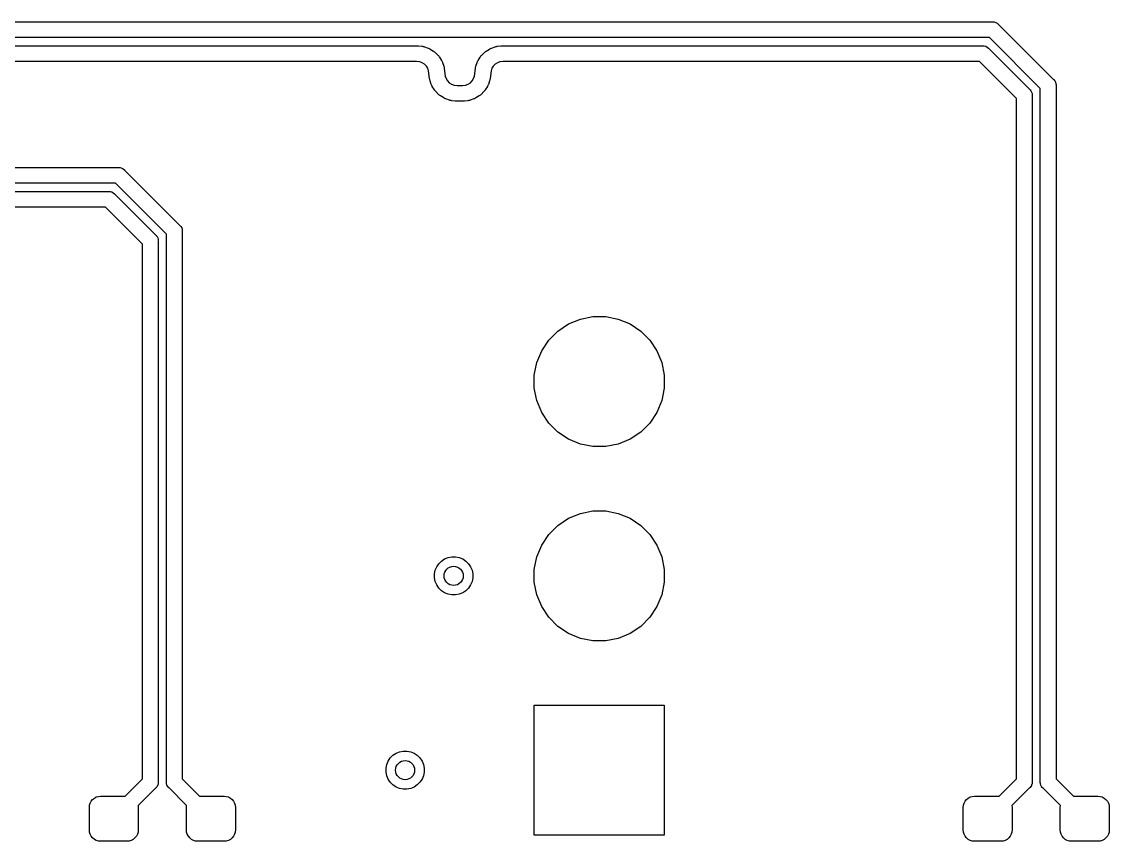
# Model space of a CAD drawing. Extents: x 4.56 to 9.01, y -5.14 to -1.86.
# Drawn here: x 6.853 to 7.413, y -2.587 to -2.165 of the extents above; entities that cross this region are included whole.
import ezdxf

# ---------------------------------------------------------------- set-up
doc = ezdxf.new("R2010")
doc.units = 0
doc.header["$MEASUREMENT"] = 0
doc.layers.add('BLACK', color=7, linetype='CONTINUOUS')

msp = doc.modelspace()

# ---------------------------------------------------------------- linework, layer by layer
at = {"layer": 'BLACK', "linetype": 'CONTINUOUS'}
for p, q in [((6.20424, -2.16477), (7.35235, -2.16477)), ((7.35235, -2.16477), (7.35255, -2.16475)), ((7.35255, -2.16475), (7.35275, -2.16477)), ((7.35275, -2.16477), (7.35275, -2.16477)), ((7.35275, -2.16477), (7.35335, -2.16483)), ((7.35335, -2.16483), (7.35412, -2.16506)), ((7.35412, -2.16506), (7.35482, -2.16544)), ((7.35482, -2.16544), (7.35545, -2.16595)), ((7.35545, -2.16595), (7.35557, -2.1661)), ((7.35557, -2.1661), (7.3839, -2.19443)), ((6.19914, -2.17708), (7.05578, -2.17708)), ((7.35086, -2.17292), (6.20275, -2.17292)), ((7.05578, -2.17708), (7.05581, -2.17708)), ((7.05581, -2.17708), (7.05618, -2.17708)), ((7.05618, -2.17708), (7.05636, -2.17708)), ((7.05636, -2.17708), (7.05639, -2.17709)), ((7.05639, -2.17709), (7.05641, -2.17709)), ((7.05641, -2.17709), (7.05658, -2.1771)), ((7.05658, -2.1771), (7.05696, -2.17714)), ((7.05696, -2.17714), (7.05698, -2.17715)), ((7.05698, -2.17715), (7.05874, -2.17735)), ((7.05874, -2.17735), (7.059, -2.17736)), ((7.059, -2.17736), (7.05934, -2.17744)), ((7.05934, -2.17744), (7.05967, -2.17751)), ((7.05967, -2.17751), (7.05991, -2.17761)), ((7.05991, -2.17761), (7.0618, -2.17827)), ((7.0618, -2.17827), (7.06205, -2.17834)), ((7.06205, -2.17834), (7.06235, -2.1785)), ((7.094, -2.1785), (7.09431, -2.17834)), ((7.09431, -2.17834), (7.09456, -2.17827)), ((7.09456, -2.17827), (7.09645, -2.17761)), ((7.09645, -2.17761), (7.09668, -2.17751)), ((7.09668, -2.17751), (7.09702, -2.17744)), ((7.09702, -2.17744), (7.09735, -2.17736)), ((7.09735, -2.17736), (7.09761, -2.17735)), ((7.09761, -2.17735), (7.09937, -2.17715)), ((7.09937, -2.17715), (7.0994, -2.17714)), ((7.0994, -2.17714), (7.09977, -2.1771)), ((7.09977, -2.1771), (7.09994, -2.17709)), ((7.09994, -2.17709), (7.09997, -2.17709)), ((7.09997, -2.17709), (7.1, -2.17708)), ((7.1, -2.17708), (7.10017, -2.17708)), ((7.10017, -2.17708), (7.10054, -2.17708)), ((7.10054, -2.17708), (7.10057, -2.17708)), ((7.10057, -2.17708), (7.34725, -2.17708)), ((7.34725, -2.17708), (7.34745, -2.17706)), ((7.34745, -2.17706), (7.34765, -2.17708)), ((7.34765, -2.17708), (7.34765, -2.17708)), ((7.34765, -2.17708), (7.34825, -2.17714)), ((7.34825, -2.17714), (7.34902, -2.17737)), ((7.34902, -2.17737), (7.34972, -2.17775)), ((7.34972, -2.17775), (7.35034, -2.17826)), ((7.35034, -2.17826), (7.35047, -2.17842)), ((7.35047, -2.17842), (7.37158, -2.19953)), ((7.37708, -2.19914), (7.35086, -2.17292)), ((7.06235, -2.1785), (7.06267, -2.17864)), ((7.06267, -2.17864), (7.06287, -2.17879)), ((7.06287, -2.17879), (7.06457, -2.17986)), ((7.06457, -2.17986), (7.0648, -2.17998)), ((7.0648, -2.17998), (7.06506, -2.1802)), ((7.06506, -2.1802), (7.06533, -2.18041)), ((7.06533, -2.18041), (7.0655, -2.1806)), ((7.0655, -2.1806), (7.06692, -2.18202)), ((7.06692, -2.18202), (7.06711, -2.18219)), ((7.06711, -2.18219), (7.06732, -2.18246)), ((7.06732, -2.18246), (7.06754, -2.18273)), ((7.06754, -2.18273), (7.06766, -2.18295)), ((7.06766, -2.18295), (7.06873, -2.18465)), ((7.08762, -2.18465), (7.08869, -2.18295)), ((7.08869, -2.18295), (7.08881, -2.18273)), ((7.08881, -2.18273), (7.08903, -2.18246)), ((7.08903, -2.18246), (7.08924, -2.18219)), ((7.08924, -2.18219), (7.08944, -2.18202)), ((7.08944, -2.18202), (7.09085, -2.1806)), ((7.09085, -2.1806), (7.09102, -2.18041)), ((7.09102, -2.18041), (7.09129, -2.1802)), ((7.09129, -2.1802), (7.09156, -2.17998)), ((7.09156, -2.17998), (7.09178, -2.17986)), ((7.09178, -2.17986), (7.09348, -2.17879)), ((7.09348, -2.17879), (7.09369, -2.17864)), ((7.09369, -2.17864), (7.094, -2.1785)), ((7.05593, -2.18523), (6.19765, -2.18523)), ((7.05752, -2.18541), (7.05593, -2.18523)), ((7.05881, -2.18586), (7.05752, -2.18541)), ((7.05997, -2.18659), (7.05881, -2.18586)), ((7.06093, -2.18756), (7.05997, -2.18659)), ((7.06166, -2.18872), (7.06093, -2.18756)), ((7.06211, -2.19001), (7.06166, -2.18872)), ((7.06873, -2.18465), (7.06888, -2.18486)), ((7.06888, -2.18486), (7.06903, -2.18517)), ((7.06903, -2.18517), (7.06918, -2.18548)), ((7.06918, -2.18548), (7.06925, -2.18573)), ((7.06925, -2.18573), (7.06991, -2.18761)), ((7.06991, -2.18761), (7.07001, -2.18785)), ((7.07001, -2.18785), (7.07008, -2.18819)), ((7.07008, -2.18819), (7.07016, -2.18852)), ((7.07016, -2.18852), (7.07017, -2.18878)), ((7.07017, -2.18878), (7.07062, -2.19273)), ((7.08573, -2.19273), (7.08618, -2.18878)), ((7.08618, -2.18878), (7.08619, -2.18852)), ((7.08619, -2.18852), (7.08627, -2.18819)), ((7.08627, -2.18819), (7.08634, -2.18785)), ((7.08634, -2.18785), (7.08645, -2.18761)), ((7.08645, -2.18761), (7.08711, -2.18573)), ((7.08711, -2.18573), (7.08717, -2.18548)), ((7.08717, -2.18548), (7.08733, -2.18517)), ((7.08733, -2.18517), (7.08747, -2.18486)), ((7.08747, -2.18486), (7.08762, -2.18465)), ((7.09469, -2.18872), (7.09424, -2.19001)), ((7.09542, -2.18756), (7.09469, -2.18872)), ((7.09639, -2.18659), (7.09542, -2.18756)), ((7.09755, -2.18586), (7.09639, -2.18659)), ((7.09884, -2.18541), (7.09755, -2.18586)), ((7.10043, -2.18523), (7.09884, -2.18541)), ((7.34576, -2.18523), (7.10043, -2.18523)), ((7.36477, -2.20424), (7.34576, -2.18523)), ((7.06256, -2.19395), (7.06211, -2.19001)), ((7.06257, -2.19421), (7.06256, -2.19395)), ((7.06265, -2.19454), (7.06257, -2.19421)), ((7.06272, -2.19488), (7.06265, -2.19454)), ((7.06282, -2.19512), (7.06272, -2.19488)), ((7.06348, -2.19701), (7.06282, -2.19512)), ((7.07062, -2.19273), (7.07107, -2.19402)), ((7.07107, -2.19402), (7.0718, -2.19517)), ((7.0718, -2.19517), (7.07277, -2.19614)), ((7.08359, -2.19614), (7.08455, -2.19517)), ((7.08455, -2.19517), (7.08528, -2.19402)), ((7.08528, -2.19402), (7.08573, -2.19273)), ((7.09353, -2.19512), (7.09287, -2.19701)), ((7.09363, -2.19488), (7.09353, -2.19512)), ((7.0937, -2.19455), (7.09363, -2.19488)), ((7.09379, -2.19421), (7.0937, -2.19455)), ((7.0938, -2.19395), (7.09379, -2.19421)), ((7.09424, -2.19001), (7.0938, -2.19395)), ((7.3839, -2.19443), (7.38405, -2.19455)), ((7.38405, -2.19455), (7.38456, -2.19518)), ((7.38456, -2.19518), (7.38494, -2.19588)), ((7.06355, -2.19726), (7.06348, -2.19701)), ((7.06371, -2.19756), (7.06355, -2.19726)), ((7.06385, -2.19788), (7.06371, -2.19756)), ((7.064, -2.19808), (7.06385, -2.19788)), ((7.06507, -2.19978), (7.064, -2.19808)), ((7.06519, -2.20001), (7.06507, -2.19978)), ((7.06541, -2.20027), (7.06519, -2.20001)), ((7.06562, -2.20054), (7.06541, -2.20027)), ((7.06581, -2.20071), (7.06562, -2.20054)), ((7.06723, -2.20213), (7.06581, -2.20071)), ((7.07277, -2.19614), (7.07392, -2.19687)), ((7.07392, -2.19687), (7.07522, -2.19732)), ((7.07522, -2.19732), (7.0768, -2.1975)), ((7.0768, -2.1975), (7.07955, -2.1975)), ((7.07955, -2.1975), (7.08114, -2.19732)), ((7.08114, -2.19732), (7.08243, -2.19687)), ((7.08243, -2.19687), (7.08359, -2.19614)), ((7.09054, -2.20071), (7.08913, -2.20213)), ((7.09074, -2.20054), (7.09054, -2.20071)), ((7.09095, -2.20027), (7.09074, -2.20054)), ((7.09116, -2.20001), (7.09095, -2.20027)), ((7.09129, -2.19978), (7.09116, -2.20001)), ((7.09235, -2.19808), (7.09129, -2.19978)), ((7.0925, -2.19788), (7.09235, -2.19808)), ((7.09265, -2.19756), (7.0925, -2.19788)), ((7.0928, -2.19726), (7.09265, -2.19756)), ((7.09287, -2.19701), (7.0928, -2.19726)), ((7.37158, -2.19953), (7.37174, -2.19966)), ((7.37174, -2.19966), (7.37187, -2.19981)), ((7.37187, -2.19981), (7.37187, -2.19981)), ((7.37187, -2.19981), (7.37225, -2.20028)), ((7.37225, -2.20028), (7.37245, -2.20065)), ((7.37245, -2.20065), (7.37263, -2.20098)), ((7.37708, -2.55596), (7.37708, -2.19914)), ((7.38494, -2.19588), (7.38517, -2.19665)), ((7.38517, -2.19665), (7.38523, -2.19725)), ((7.38523, -2.19725), (7.38523, -2.19725)), ((7.38523, -2.19725), (7.38525, -2.19745)), ((7.38525, -2.19745), (7.38523, -2.19765)), ((7.38523, -2.19765), (7.38523, -2.55447)), ((7.0674, -2.20232), (7.06723, -2.20213)), ((7.06767, -2.20253), (7.0674, -2.20232)), ((7.06794, -2.20275), (7.06767, -2.20253)), ((7.06816, -2.20287), (7.06794, -2.20275)), ((7.06986, -2.20394), (7.06816, -2.20287)), ((7.07007, -2.20409), (7.06986, -2.20394)), ((7.07038, -2.20423), (7.07007, -2.20409)), ((7.07069, -2.20439), (7.07038, -2.20423)), ((7.07093, -2.20446), (7.07069, -2.20439)), ((7.07282, -2.20512), (7.07093, -2.20446)), ((7.07306, -2.20522), (7.07282, -2.20512)), ((7.0734, -2.20529), (7.07306, -2.20522)), ((7.07373, -2.20537), (7.0734, -2.20529)), ((7.07399, -2.20538), (7.07373, -2.20537)), ((7.07575, -2.20558), (7.07399, -2.20538)), ((7.07578, -2.20559), (7.07575, -2.20558)), ((7.07615, -2.20563), (7.07578, -2.20559)), ((7.07632, -2.20565), (7.07615, -2.20563)), ((7.07635, -2.20565), (7.07632, -2.20565)), ((7.07637, -2.20565), (7.07635, -2.20565)), ((7.07655, -2.20565), (7.07637, -2.20565)), ((7.07692, -2.20565), (7.07655, -2.20565)), ((7.07695, -2.20565), (7.07692, -2.20565)), ((7.07941, -2.20565), (7.07695, -2.20565)), ((7.07943, -2.20565), (7.07941, -2.20565)), ((7.0798, -2.20565), (7.07943, -2.20565)), ((7.07998, -2.20565), (7.0798, -2.20565)), ((7.08001, -2.20565), (7.07998, -2.20565)), ((7.08004, -2.20565), (7.08001, -2.20565)), ((7.08021, -2.20563), (7.08004, -2.20565)), ((7.08058, -2.20559), (7.08021, -2.20563)), ((7.08061, -2.20558), (7.08058, -2.20559)), ((7.08236, -2.20538), (7.08061, -2.20558)), ((7.08262, -2.20537), (7.08236, -2.20538)), ((7.08296, -2.20529), (7.08262, -2.20537)), ((7.08329, -2.20522), (7.08296, -2.20529)), ((7.08353, -2.20512), (7.08329, -2.20522)), ((7.08542, -2.20446), (7.08353, -2.20512)), ((7.08567, -2.20439), (7.08542, -2.20446)), ((7.08598, -2.20424), (7.08567, -2.20439)), ((7.08629, -2.20409), (7.08598, -2.20424)), ((7.0865, -2.20394), (7.08629, -2.20409)), ((7.08819, -2.20287), (7.0865, -2.20394)), ((7.08842, -2.20275), (7.08819, -2.20287)), ((7.08868, -2.20253), (7.08842, -2.20275)), ((7.08896, -2.20232), (7.08868, -2.20253)), ((7.08913, -2.20213), (7.08896, -2.20232)), ((7.36477, -2.55447), (7.36477, -2.20424)), ((7.37263, -2.20098), (7.37286, -2.20175)), ((7.37286, -2.20175), (7.37292, -2.20235)), ((7.37292, -2.20235), (7.37292, -2.20235)), ((7.37292, -2.20235), (7.37294, -2.20255)), ((7.37294, -2.20255), (7.37292, -2.20275)), ((7.37292, -2.20275), (7.37292, -2.55596)), ((5.97924, -2.23977), (6.90235, -2.23977)), ((6.90235, -2.23977), (6.90255, -2.23975)), ((6.90255, -2.23975), (6.90275, -2.23977)), ((6.90275, -2.23977), (6.90275, -2.23977)), ((6.90275, -2.23977), (6.90335, -2.23983)), ((6.90335, -2.23983), (6.90412, -2.24006)), ((6.90412, -2.24006), (6.90482, -2.24044)), ((6.90482, -2.24044), (6.90545, -2.24095)), ((6.90545, -2.24095), (6.90557, -2.2411)), ((6.90557, -2.2411), (6.9339, -2.26943)), ((6.90086, -2.24792), (5.97775, -2.24792)), ((6.92708, -2.27414), (6.90086, -2.24792)), ((6.46326, -2.25208), (6.89725, -2.25208)), ((6.89725, -2.25208), (6.89745, -2.25206)), ((6.89745, -2.25206), (6.89765, -2.25208)), ((6.89765, -2.25208), (6.89765, -2.25208)), ((6.89765, -2.25208), (6.89825, -2.25214)), ((6.89825, -2.25214), (6.89902, -2.25237)), ((6.89902, -2.25237), (6.89972, -2.25275)), ((6.89972, -2.25275), (6.90034, -2.25326)), ((6.90034, -2.25326), (6.90047, -2.25342)), ((6.90047, -2.25342), (6.92158, -2.27453)), ((6.89576, -2.26023), (6.46311, -2.26023)), ((6.91477, -2.27924), (6.89576, -2.26023)), ((6.9339, -2.26943), (6.93405, -2.26955)), ((6.93405, -2.26955), (6.93456, -2.27018)), ((6.93456, -2.27018), (6.93494, -2.27088)), ((6.93494, -2.27088), (6.93517, -2.27165)), ((6.93517, -2.27165), (6.93523, -2.27225)), ((6.93523, -2.27225), (6.93523, -2.27225)), ((6.93523, -2.27225), (6.93525, -2.27245)), ((6.93525, -2.27245), (6.93523, -2.27265)), ((6.93523, -2.27265), (6.93523, -2.55447)), ((6.91477, -2.55447), (6.91477, -2.27924)), ((6.92158, -2.27453), (6.92174, -2.27466)), ((6.92174, -2.27466), (6.92187, -2.27481)), ((6.92187, -2.27481), (6.92187, -2.27481)), ((6.92187, -2.27481), (6.92225, -2.27528)), ((6.92225, -2.27528), (6.92245, -2.27565)), ((6.92245, -2.27565), (6.92263, -2.27598)), ((6.92263, -2.27598), (6.92286, -2.27675)), ((6.92286, -2.27675), (6.92292, -2.27735)), ((6.92292, -2.27735), (6.92292, -2.27735)), ((6.92292, -2.27735), (6.92294, -2.27755)), ((6.92294, -2.27755), (6.92292, -2.27775)), ((6.92292, -2.27775), (6.92292, -2.55596)), ((6.92708, -2.55596), (6.92708, -2.27414)), ((7.13415, -2.32034), (7.14024, -2.31782)), ((7.14024, -2.31782), (7.1467, -2.31654)), ((7.1467, -2.31654), (7.1533, -2.31654)), ((7.1533, -2.31654), (7.15976, -2.31782)), ((7.15976, -2.31782), (7.16585, -2.32034)), ((7.12401, -2.32867), (7.12867, -2.32401)), ((7.12867, -2.32401), (7.13415, -2.32034)), ((7.16585, -2.32034), (7.17133, -2.32401)), ((7.17133, -2.32401), (7.17599, -2.32867)), ((7.12034, -2.33415), (7.12401, -2.32867)), ((7.17599, -2.32867), (7.17966, -2.33415)), ((7.11782, -2.34024), (7.12034, -2.33415)), ((7.17966, -2.33415), (7.18218, -2.34024)), ((7.11654, -2.3467), (7.11782, -2.34024)), ((7.18218, -2.34024), (7.18346, -2.3467)), ((7.11654, -2.3533), (7.11654, -2.3467)), ((7.18346, -2.3467), (7.18346, -2.3533)), ((7.11782, -2.35976), (7.11654, -2.3533)), ((7.18346, -2.3533), (7.18218, -2.35976)), ((7.12034, -2.36585), (7.11782, -2.35976)), ((7.18218, -2.35976), (7.17966, -2.36585)), ((7.12401, -2.37133), (7.12034, -2.36585)), ((7.17966, -2.36585), (7.17599, -2.37133)), ((7.12867, -2.37599), (7.12401, -2.37133)), ((7.17599, -2.37133), (7.17133, -2.37599)), ((7.13415, -2.37966), (7.12867, -2.37599)), ((7.14024, -2.38218), (7.13415, -2.37966)), ((7.16585, -2.37966), (7.15976, -2.38218)), ((7.17133, -2.37599), (7.16585, -2.37966)), ((7.1467, -2.38346), (7.14024, -2.38218)), ((7.1533, -2.38346), (7.1467, -2.38346)), ((7.15976, -2.38218), (7.1533, -2.38346)), ((7.13415, -2.42034), (7.14024, -2.41782)), ((7.14024, -2.41782), (7.1467, -2.41654)), ((7.1467, -2.41654), (7.1533, -2.41654)), ((7.1533, -2.41654), (7.15976, -2.41782)), ((7.15976, -2.41782), (7.16585, -2.42034)), ((7.12401, -2.42867), (7.12867, -2.42401)), ((7.12867, -2.42401), (7.13415, -2.42034)), ((7.16585, -2.42034), (7.17133, -2.42401)), ((7.17133, -2.42401), (7.17599, -2.42867)), ((7.12034, -2.43415), (7.12401, -2.42867)), ((7.17599, -2.42867), (7.17966, -2.43415)), ((7.11782, -2.44024), (7.12034, -2.43415)), ((7.17966, -2.43415), (7.18218, -2.44024)), ((7.06873, -2.44235), (7.07034, -2.44128)), ((7.07034, -2.44128), (7.07213, -2.44054)), ((7.07213, -2.44054), (7.07403, -2.44016)), ((7.07403, -2.44016), (7.07597, -2.44016)), ((7.07597, -2.44016), (7.07787, -2.44054)), ((7.07787, -2.44054), (7.07966, -2.44128)), ((7.07966, -2.44128), (7.08127, -2.44235)), ((7.11654, -2.4467), (7.11782, -2.44024)), ((7.18218, -2.44024), (7.18346, -2.4467)), ((7.06516, -2.44903), (7.06554, -2.44713)), ((7.06554, -2.44713), (7.06628, -2.44534)), ((7.06628, -2.44534), (7.06735, -2.44373)), ((7.06735, -2.44373), (7.06873, -2.44235)), ((7.08127, -2.44235), (7.08265, -2.44373)), ((7.08265, -2.44373), (7.08372, -2.44534)), ((7.08372, -2.44534), (7.08446, -2.44713)), ((7.08446, -2.44713), (7.08484, -2.44903)), ((7.11654, -2.4533), (7.11654, -2.4467)), ((7.18346, -2.4467), (7.18346, -2.4533)), ((7.06516, -2.45097), (7.06516, -2.44903)), ((7.06554, -2.45287), (7.06516, -2.45097)), ((7.08484, -2.45097), (7.08446, -2.45287)), ((7.08484, -2.44903), (7.08484, -2.45097)), ((7.06628, -2.45466), (7.06554, -2.45287)), ((7.06735, -2.45627), (7.06628, -2.45466)), ((7.06873, -2.45765), (7.06735, -2.45627)), ((7.07034, -2.45872), (7.06873, -2.45765)), ((7.08127, -2.45765), (7.07966, -2.45872)), ((7.08265, -2.45627), (7.08127, -2.45765)), ((7.08372, -2.45466), (7.08265, -2.45627)), ((7.08446, -2.45287), (7.08372, -2.45466)), ((7.11782, -2.45976), (7.11654, -2.4533)), ((7.18346, -2.4533), (7.18218, -2.45976)), ((7.07213, -2.45946), (7.07034, -2.45872)), ((7.07403, -2.45984), (7.07213, -2.45946)), ((7.07597, -2.45984), (7.07403, -2.45984)), ((7.07787, -2.45946), (7.07597, -2.45984)), ((7.07966, -2.45872), (7.07787, -2.45946)), ((7.12034, -2.46585), (7.11782, -2.45976)), ((7.18218, -2.45976), (7.17966, -2.46585)), ((7.12401, -2.47133), (7.12034, -2.46585)), ((7.17966, -2.46585), (7.17599, -2.47133)), ((7.12867, -2.47599), (7.12401, -2.47133)), ((7.17599, -2.47133), (7.17133, -2.47599)), ((7.13415, -2.47966), (7.12867, -2.47599)), ((7.14024, -2.48218), (7.13415, -2.47966)), ((7.16585, -2.47966), (7.15976, -2.48218)), ((7.17133, -2.47599), (7.16585, -2.47966)), ((7.1467, -2.48346), (7.14024, -2.48218)), ((7.1533, -2.48346), (7.1467, -2.48346)), ((7.15976, -2.48218), (7.1533, -2.48346)), ((7.11654, -2.58346), (7.11654, -2.51654)), ((7.11654, -2.51654), (7.18346, -2.51654)), ((7.18346, -2.51654), (7.18346, -2.58346)), ((7.04235, -2.54373), (7.04373, -2.54235)), ((7.04373, -2.54235), (7.04534, -2.54128)), ((7.04534, -2.54128), (7.04713, -2.54054)), ((7.04713, -2.54054), (7.04903, -2.54016)), ((7.04903, -2.54016), (7.05097, -2.54016)), ((7.05097, -2.54016), (7.05287, -2.54054)), ((7.05287, -2.54054), (7.05466, -2.54128)), ((7.05466, -2.54128), (7.05627, -2.54235)), ((7.05627, -2.54235), (7.05765, -2.54373)), ((7.04016, -2.54903), (7.04054, -2.54713)), ((7.04054, -2.54713), (7.04128, -2.54534)), ((7.04128, -2.54534), (7.04235, -2.54373)), ((7.05765, -2.54373), (7.05872, -2.54534)), ((7.05872, -2.54534), (7.05946, -2.54713)), ((7.05946, -2.54713), (7.05984, -2.54903)), ((7.04016, -2.55097), (7.04016, -2.54903)), ((7.04054, -2.55287), (7.04016, -2.55097)), ((7.04128, -2.55466), (7.04054, -2.55287)), ((7.05946, -2.55287), (7.05872, -2.55466)), ((7.05984, -2.55097), (7.05946, -2.55287)), ((7.05984, -2.54903), (7.05984, -2.55097)), ((6.90585, -2.56339), (6.91477, -2.55447)), ((6.92158, -2.55918), (6.91251, -2.56826)), ((6.92174, -2.55905), (6.92158, -2.55918)), ((6.92187, -2.5589), (6.92174, -2.55905)), ((6.92225, -2.55843), (6.92187, -2.5589)), ((6.92187, -2.5589), (6.92187, -2.5589)), ((6.92252, -2.55792), (6.92225, -2.55843)), ((6.92263, -2.55772), (6.92252, -2.55792)), ((6.92286, -2.55696), (6.92263, -2.55772)), ((6.92292, -2.55636), (6.92286, -2.55696)), ((6.92292, -2.55596), (6.92294, -2.55616)), ((6.92294, -2.55616), (6.92292, -2.55636)), ((6.92292, -2.55636), (6.92292, -2.55636)), ((6.92706, -2.55616), (6.92708, -2.55596)), ((6.92708, -2.55636), (6.92706, -2.55616)), ((6.92714, -2.55696), (6.92708, -2.55636)), ((6.92708, -2.55636), (6.92708, -2.55636)), ((6.92737, -2.55772), (6.92714, -2.55696)), ((6.92775, -2.55843), (6.92737, -2.55772)), ((6.92826, -2.55905), (6.92775, -2.55843)), ((6.92842, -2.55918), (6.92826, -2.55905)), ((6.93749, -2.56826), (6.92842, -2.55918)), ((6.93523, -2.55447), (6.94415, -2.56339)), ((7.04235, -2.55627), (7.04128, -2.55466)), ((7.04373, -2.55765), (7.04235, -2.55627)), ((7.04534, -2.55872), (7.04373, -2.55765)), ((7.04713, -2.55946), (7.04534, -2.55872)), ((7.05466, -2.55872), (7.05287, -2.55946)), ((7.05627, -2.55765), (7.05466, -2.55872)), ((7.05765, -2.55627), (7.05627, -2.55765)), ((7.05872, -2.55466), (7.05765, -2.55627)), ((7.35585, -2.56339), (7.36477, -2.55447)), ((7.37158, -2.55918), (7.36251, -2.56826)), ((7.37174, -2.55905), (7.37158, -2.55918)), ((7.37187, -2.5589), (7.37174, -2.55905)), ((7.37225, -2.55843), (7.37187, -2.5589)), ((7.37187, -2.5589), (7.37187, -2.5589)), ((7.37252, -2.55792), (7.37225, -2.55843)), ((7.37263, -2.55772), (7.37252, -2.55792)), ((7.37286, -2.55696), (7.37263, -2.55772)), ((7.37292, -2.55636), (7.37286, -2.55696)), ((7.37292, -2.55596), (7.37294, -2.55616)), ((7.37294, -2.55616), (7.37292, -2.55636)), ((7.37292, -2.55636), (7.37292, -2.55636)), ((7.37706, -2.55616), (7.37708, -2.55596)), ((7.37708, -2.55636), (7.37706, -2.55616)), ((7.37714, -2.55696), (7.37708, -2.55636)), ((7.37708, -2.55636), (7.37708, -2.55636)), ((7.37718, -2.55709), (7.37714, -2.55696)), ((7.37737, -2.55772), (7.37718, -2.55709)), ((7.37775, -2.55843), (7.37737, -2.55772)), ((7.37813, -2.55889), (7.37775, -2.55843)), ((7.37826, -2.55905), (7.37813, -2.55889)), ((7.37842, -2.55918), (7.37826, -2.55905)), ((7.38749, -2.56826), (7.37842, -2.55918)), ((7.38523, -2.55447), (7.39415, -2.56339)), ((6.8891, -2.56509), (6.88998, -2.56436)), ((6.88998, -2.56436), (6.89099, -2.56383)), ((6.89099, -2.56383), (6.89208, -2.5635)), ((6.89208, -2.5635), (6.89321, -2.56339)), ((6.89321, -2.56339), (6.90585, -2.56339)), ((6.94415, -2.56339), (6.95679, -2.56339)), ((6.95679, -2.56339), (6.95792, -2.5635)), ((6.95792, -2.5635), (6.95901, -2.56383)), ((6.95901, -2.56383), (6.96002, -2.56436)), ((6.96002, -2.56436), (6.9609, -2.56509)), ((7.04903, -2.55984), (7.04713, -2.55946)), ((7.05097, -2.55984), (7.04903, -2.55984)), ((7.05287, -2.55946), (7.05097, -2.55984)), ((7.3391, -2.56509), (7.33998, -2.56436)), ((7.33998, -2.56436), (7.34099, -2.56383)), ((7.34099, -2.56383), (7.34208, -2.5635)), ((7.34208, -2.5635), (7.34321, -2.56339)), ((7.34321, -2.56339), (7.35585, -2.56339)), ((7.39415, -2.56339), (7.40679, -2.56339)), ((7.40679, -2.56339), (7.40792, -2.5635)), ((7.40792, -2.5635), (7.40901, -2.56383)), ((7.40901, -2.56383), (7.41002, -2.56436)), ((7.41002, -2.56436), (7.4109, -2.56509)), ((6.8874, -2.56919), (6.88751, -2.56806)), ((6.8874, -2.58081), (6.8874, -2.56919)), ((6.88751, -2.56806), (6.88784, -2.56697)), ((6.88784, -2.56697), (6.88838, -2.56597)), ((6.88838, -2.56597), (6.8891, -2.56509)), ((6.91251, -2.56826), (6.9126, -2.56919)), ((6.9126, -2.56919), (6.9126, -2.58081)), ((6.9374, -2.56919), (6.93749, -2.56826)), ((6.9374, -2.58081), (6.9374, -2.56919)), ((6.9609, -2.56509), (6.96162, -2.56597)), ((6.96162, -2.56597), (6.96216, -2.56697)), ((6.96216, -2.56697), (6.96249, -2.56806)), ((6.96249, -2.56806), (6.9626, -2.56919)), ((6.9626, -2.56919), (6.9626, -2.58081)), ((7.3374, -2.56919), (7.33751, -2.56806)), ((7.3374, -2.58081), (7.3374, -2.56919)), ((7.33751, -2.56806), (7.33784, -2.56697)), ((7.33784, -2.56697), (7.33838, -2.56597)), ((7.33838, -2.56597), (7.3391, -2.56509)), ((7.36251, -2.56826), (7.3626, -2.56919)), ((7.3626, -2.56919), (7.3626, -2.58081)), ((7.3874, -2.56919), (7.38749, -2.56826)), ((7.3874, -2.58081), (7.3874, -2.56919)), ((7.4109, -2.56509), (7.41162, -2.56597)), ((7.41162, -2.56597), (7.41216, -2.56697)), ((7.41216, -2.56697), (7.41249, -2.56806)), ((7.41249, -2.56806), (7.4126, -2.56919)), ((7.4126, -2.56919), (7.4126, -2.58081)), ((6.88751, -2.58194), (6.8874, -2.58081)), ((6.9126, -2.58081), (6.91249, -2.58194)), ((6.93751, -2.58194), (6.9374, -2.58081)), ((6.9626, -2.58081), (6.96249, -2.58194)), ((7.33751, -2.58194), (7.3374, -2.58081)), ((7.3626, -2.58081), (7.36249, -2.58194)), ((7.38751, -2.58194), (7.3874, -2.58081)), ((7.4126, -2.58081), (7.41249, -2.58194)), ((6.88784, -2.58303), (6.88751, -2.58194)), ((6.88838, -2.58403), (6.88784, -2.58303)), ((6.8891, -2.58491), (6.88838, -2.58403)), ((6.88998, -2.58564), (6.8891, -2.58491)), ((6.89099, -2.58617), (6.88998, -2.58564)), ((6.89208, -2.5865), (6.89099, -2.58617)), ((6.89321, -2.58661), (6.89208, -2.5865)), ((6.90679, -2.58661), (6.89321, -2.58661)), ((6.90792, -2.5865), (6.90679, -2.58661)), ((6.90901, -2.58617), (6.90792, -2.5865)), ((6.91002, -2.58564), (6.90901, -2.58617)), ((6.9109, -2.58491), (6.91002, -2.58564)), ((6.91162, -2.58403), (6.9109, -2.58491)), ((6.91216, -2.58303), (6.91162, -2.58403)), ((6.91249, -2.58194), (6.91216, -2.58303)), ((6.93784, -2.58303), (6.93751, -2.58194)), ((6.93838, -2.58403), (6.93784, -2.58303)), ((6.9391, -2.58491), (6.93838, -2.58403)), ((6.93998, -2.58564), (6.9391, -2.58491)), ((6.94099, -2.58617), (6.93998, -2.58564)), ((6.94208, -2.5865), (6.94099, -2.58617)), ((6.94321, -2.58661), (6.94208, -2.5865)), ((6.95679, -2.58661), (6.94321, -2.58661)), ((6.95792, -2.5865), (6.95679, -2.58661)), ((6.95901, -2.58617), (6.95792, -2.5865)), ((6.96002, -2.58564), (6.95901, -2.58617)), ((6.9609, -2.58491), (6.96002, -2.58564)), ((6.96162, -2.58403), (6.9609, -2.58491)), ((6.96216, -2.58303), (6.96162, -2.58403)), ((6.96249, -2.58194), (6.96216, -2.58303)), ((7.18346, -2.58346), (7.11654, -2.58346)), ((7.33784, -2.58303), (7.33751, -2.58194)), ((7.33838, -2.58403), (7.33784, -2.58303)), ((7.3391, -2.58491), (7.33838, -2.58403)), ((7.33998, -2.58564), (7.3391, -2.58491)), ((7.34099, -2.58617), (7.33998, -2.58564)), ((7.34208, -2.5865), (7.34099, -2.58617)), ((7.34321, -2.58661), (7.34208, -2.5865)), ((7.35679, -2.58661), (7.34321, -2.58661)), ((7.35792, -2.5865), (7.35679, -2.58661)), ((7.35901, -2.58617), (7.35792, -2.5865)), ((7.36002, -2.58564), (7.35901, -2.58617)), ((7.3609, -2.58491), (7.36002, -2.58564)), ((7.36162, -2.58403), (7.3609, -2.58491)), ((7.36216, -2.58303), (7.36162, -2.58403)), ((7.36249, -2.58194), (7.36216, -2.58303)), ((7.38784, -2.58303), (7.38751, -2.58194)), ((7.38838, -2.58403), (7.38784, -2.58303)), ((7.3891, -2.58491), (7.38838, -2.58403)), ((7.38998, -2.58564), (7.3891, -2.58491)), ((7.39099, -2.58617), (7.38998, -2.58564)), ((7.39208, -2.5865), (7.39099, -2.58617)), ((7.39321, -2.58661), (7.39208, -2.5865)), ((7.40679, -2.58661), (7.39321, -2.58661)), ((7.40792, -2.5865), (7.40679, -2.58661)), ((7.40901, -2.58617), (7.40792, -2.5865)), ((7.41002, -2.58564), (7.40901, -2.58617)), ((7.4109, -2.58491), (7.41002, -2.58564)), ((7.41162, -2.58403), (7.4109, -2.58491)), ((7.41216, -2.58303), (7.41162, -2.58403)), ((7.41249, -2.58194), (7.41216, -2.58303))]:
    msp.add_line(p, q, dxfattribs=at)
at = {"layer": 'BLACK'}
for centre in [(7.075, -2.45), (7.05, -2.55)]:
    msp.add_circle(centre, 0.00492, dxfattribs=at)

doc.saveas('drawing.dxf')
